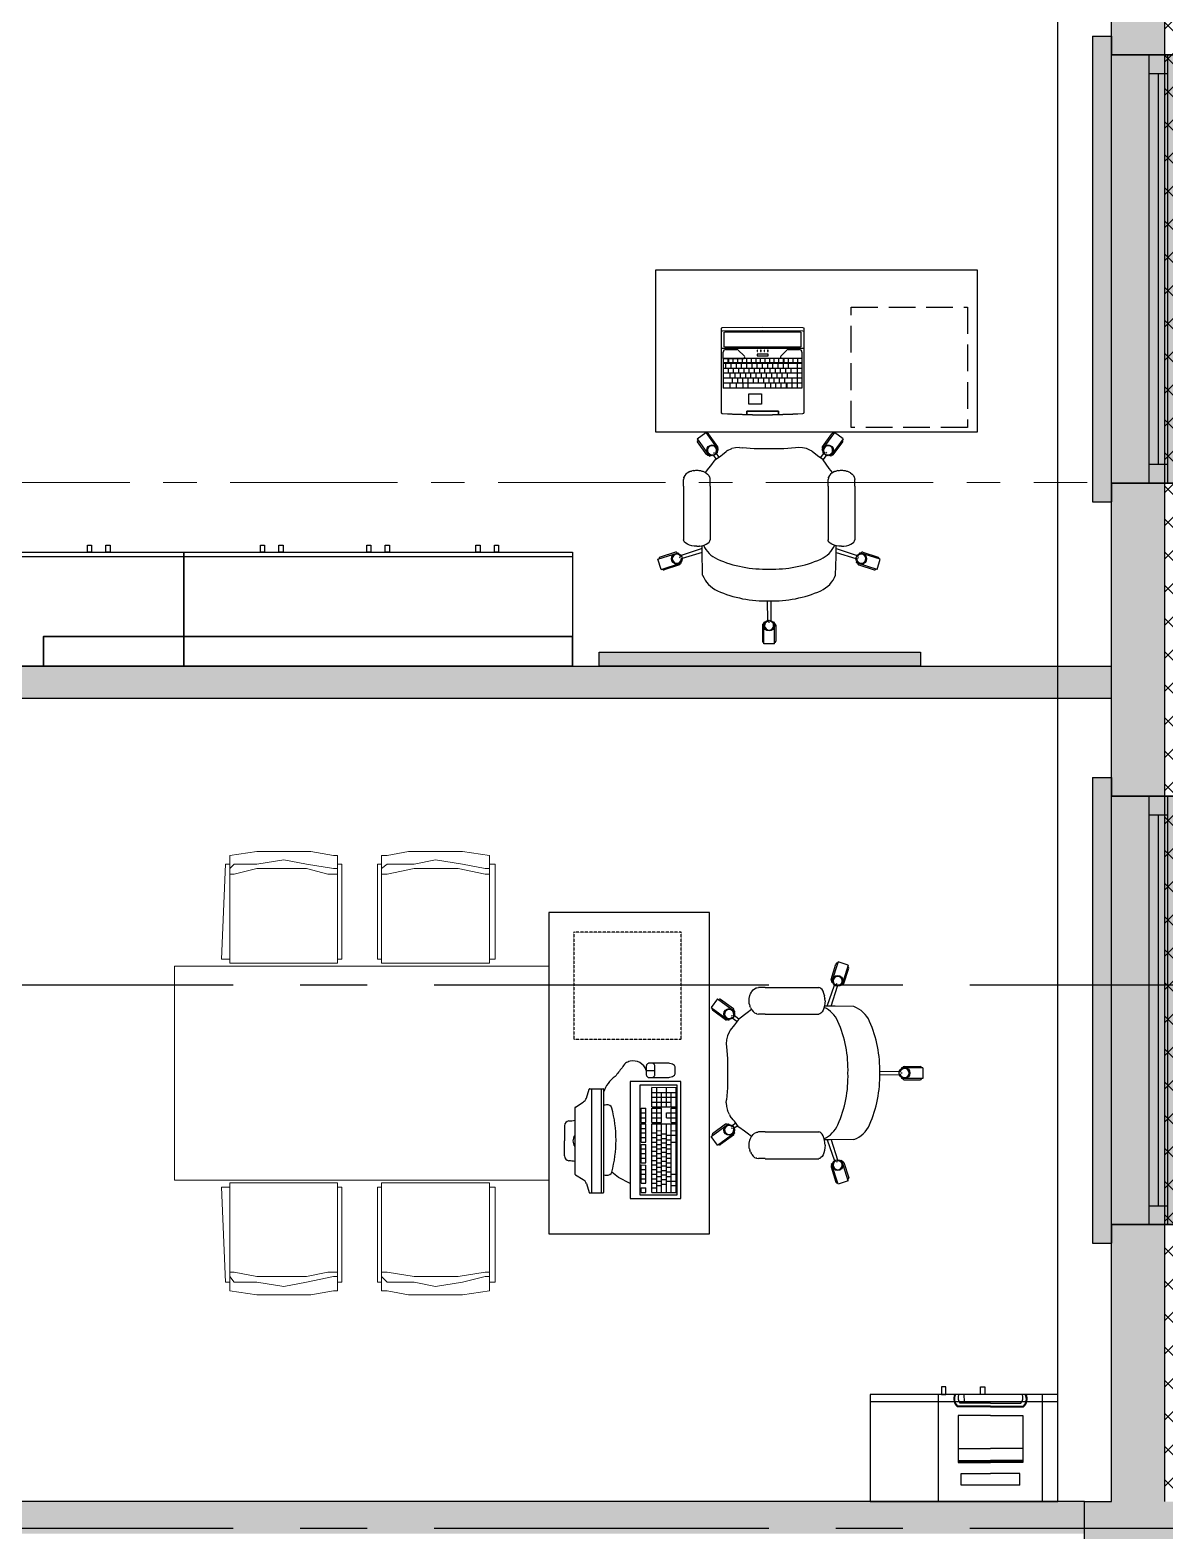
# Model space of a CAD drawing. Header units: millimetres. Extents: x -9318 to 9016603, y 0 to 838141.
# Drawn here: x 121760 to 125997, y 281113 to 286720 of the extents above; entities that cross this region are included whole.
import ezdxf

# ---------------------------------------------------------------- set-up
doc = ezdxf.new("R2010")
doc.units = ezdxf.units.MM
for name, pattern in [('CENTER', [2, 1.25, -0.25, 0.25, -0.25]), ('HIDDEN', [6, 4, -2]), ('ГОСТ 2.303 4', [7, 5, -2, 0]), ('осевая', [2, 1.25, -0.25, 0.25, -0.25])]:
    doc.linetypes.add(name, pattern=pattern)
doc.layers.add('ТХ_мебель передв', color=250, linetype='Continuous', lineweight=13)

# ---------------------------------------------------------------- blocks, each defined once
blk = doc.blocks.new('*U851')
h = blk.add_hatch(color=8)
h.dxf.hatch_style = 1
h.paths.add_polyline_path([(-1670, -210), (70, -210), (70, -140), (0, -140), (0, 220), (-1600, 220), (-1600, -140), (-1670, -140)])
at = {"color": 8, "lineweight": 30}
for p, q in [((-1600, -140), (-1600, 220)), ((0, -140), (0, 220))]:
    blk.add_line(p, q, dxfattribs=at)
at = {"color": 8}
for p, q in [((0, 220), (-1600, 220)), ((-1600, 70), (0, 70)), ((-1530, 0), (-1530, 70)), ((-70, 0), (-70, 70)), ((-1600, 0), (0, 0)), ((-1530, 35), (-70, 35)), ((-1670, -210), (-1670, -140)), ((-1670, -140), (-1600, -140)), ((0, -140), (70, -140)), ((70, -210), (70, -140)), ((-1670, -210), (70, -210))]:
    blk.add_line(p, q, dxfattribs=at)
blk = doc.blocks.new('*U825')
h = blk.add_hatch(color=8)
h.dxf.hatch_style = 1
h.paths.add_polyline_path([(-1670, -210), (70, -210), (70, -140), (0, -140), (0, 220), (-1600, 220), (-1600, -140), (-1670, -140)])
at = {"color": 8, "lineweight": 30}
for p, q in [((-1600, -140), (-1600, 220)), ((0, -140), (0, 220))]:
    blk.add_line(p, q, dxfattribs=at)
at = {"color": 8}
for p, q in [((0, 220), (-1600, 220)), ((-1600, 70), (0, 70)), ((-1530, 0), (-1530, 70)), ((-70, 0), (-70, 70)), ((-1600, 0), (0, 0)), ((-1530, 35), (-70, 35)), ((-1670, -210), (-1670, -140)), ((-1670, -140), (-1600, -140)), ((0, -140), (70, -140)), ((70, -210), (70, -140)), ((-1670, -210), (70, -210))]:
    blk.add_line(p, q, dxfattribs=at)
blk = doc.blocks.new('СК33 790х830')
at = {"color": 8}
for p, q in [((-25.4, 658.7), (-25.4, 718.7)), ((-20.4, 728.7), (19.6, 728.7)), ((-20.4, 728.7), (-20.4, 648.7)), ((19.6, 728.7), (19.6, 648.7)), ((24.6, 658.7), (24.6, 718.7)), ((-20.4, 648.7), (-16.3, 648.7)), ((-7.5, 567.9), (-6.5, 641.6)), ((-2.4, 648.7), (1.6, 648.7)), ((6.6, 567.9), (5.6, 641.6)), ((15.5, 648.7), (19.6, 648.7)), ((-403.5, 450.5), (-415.6, 412.4)), ((-403.5, 450.5), (-327.2, 426.2)), ((-335.3, 434), (-392.4, 452.2)), ((-248.7, 471.7), (-250.3, 402.2)), ((247.8, 471.7), (249.4, 380.4)), ((402.6, 450.5), (326.4, 426.2)), ((334.4, 434), (391.5, 452.2)), ((402.6, 450.5), (414.7, 412.4)), ((-415.6, 412.4), (-339.4, 388.1)), ((-350.4, 386.4), (-407.6, 404.6)), ((-332.7, 409.1), (-333.9, 405.2)), ((-250.3, 372.2), (-328.7, 398.8)), ((-327.2, 426.2), (-328.5, 422.3)), ((-250.3, 387.2), (-324.8, 410.3)), ((-250.3, 402.2), (-250.3, 398.4)), ((-250.3, 398.4), (-250.3, 380.4)), ((249.4, 387.2), (323.9, 410.3)), ((249.4, 372.2), (327.9, 398.8)), ((326.4, 426.2), (327.6, 422.3)), ((331.8, 409.1), (333, 405.2)), ((414.7, 412.4), (338.5, 388.1)), ((349.5, 386.4), (406.7, 404.6)), ((-338.1, 392), (-339.4, 388.1)), ((-319.3, 343.9), (-320.4, 340)), ((-320.4, 140.1), (-320.4, 340)), ((-316.5, 348.5), (-319.3, 343.9)), ((-311.9, 352.8), (-316.5, 348.5)), ((-305.7, 356.6), (-311.9, 352.8)), ((-298.1, 359.7), (-305.7, 356.6)), ((-289.5, 362), (-298.1, 359.7)), ((-289.5, 362), (-289.1, 362.1)), ((-280, 363.5), (-289.1, 362.1)), ((-280, 363.5), (-279.4, 363.5)), ((-270.4, 363.9), (-279.4, 363.5)), ((-270.4, 363.9), (-261.5, 363.5)), ((-261.5, 363.5), (-260.9, 363.5)), ((-260.9, 363.5), (-251.8, 362.1)), ((-251.8, 362.1), (-251.4, 362)), ((-251.4, 362), (-242.8, 359.7)), ((-250.3, 380.4), (-250.3, 369.8)), ((-250.3, 369.8), (-250.3, 361.7)), ((-242.8, 359.7), (-235.2, 356.6)), ((-235.2, 356.6), (-229, 352.8)), ((-229, 352.8), (-224.4, 348.5)), ((-224.4, 348.5), (-221.6, 343.9)), ((-221.6, 343.9), (-220.4, 340)), ((-220.8, 140.1), (-220.4, 340)), ((220.7, 343.9), (219.6, 340)), ((219.6, 140.1), (219.6, 340)), ((223.5, 348.5), (220.7, 343.9)), ((228.1, 352.8), (223.5, 348.5)), ((234.3, 356.6), (228.1, 352.8)), ((241.9, 359.7), (234.3, 356.6)), ((250.5, 362), (241.9, 359.7)), ((249.4, 380.4), (249.4, 369.8)), ((249.4, 369.8), (249.4, 361.7)), ((250.5, 362), (250.9, 362.1)), ((260, 363.5), (250.9, 362.1)), ((260, 363.5), (260.6, 363.5)), ((269.6, 363.9), (260.6, 363.5)), ((269.6, 363.9), (278.5, 363.5)), ((278.5, 363.5), (279.1, 363.5)), ((279.1, 363.5), (288.2, 362.1)), ((288.2, 362.1), (288.6, 362)), ((288.6, 362), (297.2, 359.7)), ((297.2, 359.7), (304.8, 356.6)), ((304.8, 356.6), (311, 352.8)), ((311, 352.8), (315.6, 348.5)), ((315.6, 348.5), (318.4, 343.9)), ((318.4, 343.9), (319.1, 340.1)), ((319.6, 140.1), (319.6, 340)), ((337.3, 392), (338.5, 388.1)), ((-320.4, 140.1), (-320.4, 131.4)), ((-320.4, 131.4), (-320.4, 122.9)), ((-320.4, 122.9), (-320.4, 114.9)), ((-319.1, 108.6), (-320.4, 114.9)), ((-221.8, 108.6), (-220.8, 115)), ((-220.8, 140.1), (-220.8, 131.4)), ((-220.8, 131.4), (-220.8, 122.9)), ((-220.8, 122.9), (-220.8, 115)), ((-220.8, 115), (-220.8, 115)), ((219.6, 140.1), (219.6, 131.4)), ((219.6, 131.4), (219.6, 122.9)), ((219.6, 122.9), (219.6, 114.9)), ((219.6, 114.9), (220.2, 113.4)), ((220.9, 108.6), (220.2, 113.4)), ((318.2, 108.6), (319.1, 114.9)), ((319.2, 140.1), (319.2, 131.4)), ((319.2, 131.4), (319.2, 122.9)), ((319.2, 122.9), (319.2, 114.9)), ((319.2, 115), (319.2, 115)), ((-318.2, 106.4), (-319.1, 108.6)), ((-315.4, 100.3), (-318.2, 106.4)), ((-310.9, 94.9), (-315.4, 100.3)), ((-304.8, 90.2), (-310.9, 94.9)), ((-302.8, 88.6), (-304.8, 90.2)), ((-295.9, 85.2), (-302.8, 88.6)), ((-293.4, 84.1), (-295.9, 85.2)), ((-289.9, 83.1), (-293.4, 84.1)), ((-283.9, 81.5), (-289.9, 83.1)), ((-281, 80.9), (-283.9, 81.5)), ((-277.7, 80.5), (-281, 80.9)), ((-274.1, 80.3), (-277.7, 80.5)), ((-270.4, 80.2), (-274.1, 80.3)), ((-266.7, 80.3), (-270.4, 80.2)), ((-263.2, 80.5), (-266.7, 80.3)), ((-259.9, 80.9), (-263.2, 80.5)), ((-257, 81.5), (-259.9, 80.9)), ((-257, 81.5), (-251, 83.1)), ((-247.5, 84.1), (-251, 83.1)), ((-245, 85.2), (-247.5, 84.1)), ((-245, 85.2), (-238, 88.6)), ((-236, 90.2), (-238, 88.6)), ((-237.4, 89.1), (-225.3, 73)), ((-236, 90.2), (-230, 94.9)), ((-230, 94.9), (-225.5, 100.3)), ((-225.5, 100.3), (-222.7, 106.4)), ((-225.3, 73), (-202.3, 41.8)), ((-221.8, 108.6), (-222.7, 106.4)), ((217.1, 63.1), (201.5, 41.6)), ((224.6, 72.9), (217.1, 63.1)), ((221.8, 106.4), (220.9, 108.6)), ((224.6, 100.3), (221.8, 106.4)), ((229.1, 94.9), (224.6, 100.3)), ((236.6, 89), (224.6, 72.9)), ((235.2, 90.2), (229.1, 94.9)), ((237.2, 88.6), (235.2, 90.2)), ((244.1, 85.2), (237.2, 88.6)), ((246.6, 84.1), (244.1, 85.2)), ((250.1, 83.1), (246.6, 84.1)), ((256.1, 81.5), (250.1, 83.1)), ((259, 80.9), (256.1, 81.5)), ((262.3, 80.5), (259, 80.9)), ((265.9, 80.3), (262.3, 80.5)), ((269.6, 80.2), (265.9, 80.3)), ((273.3, 80.3), (269.6, 80.2)), ((276.8, 80.5), (273.3, 80.3)), ((280.1, 80.9), (276.8, 80.5)), ((283, 81.5), (280.1, 80.9)), ((283, 81.5), (289, 83.1)), ((292.5, 84.1), (289, 83.1)), ((295, 85.2), (292.5, 84.1)), ((295, 85.2), (302, 88.6)), ((304, 90.2), (302, 88.6)), ((304, 90.2), (310, 94.9)), ((310, 94.9), (314.5, 100.3)), ((314.5, 100.3), (317.3, 106.4)), ((318.2, 108.6), (317.3, 106.4)), ((-277.2, -37.6), (-230.1, 27.1)), ((-240.1, 22), (-275.3, -26.6)), ((-244.8, -61.1), (-197.8, 3.6)), ((-230.1, 27.1), (-226.8, 24.7)), ((-215.6, 16.5), (-212.3, 14.2)), ((-202.3, 41.8), (-214.8, 24.6)), ((-192.4, 34.1), (-204.9, 17.4)), ((-202.3, 41.8), (-200.9, 40.2)), ((-201.1, 6), (-197.8, 3.6)), ((-200.9, 40.2), (-180.9, 25.8)), ((-180.9, 25.8), (-161, 10)), ((-161, 10), (-158.5, 8.1)), ((-158.5, 8.1), (-155.5, 6.7)), ((-155.5, 6.7), (-140, -0.5)), ((-55.9, 0), (55.9, 0)), ((55.1, 0), (99.4, -4.1)), ((154.6, 6.7), (139.1, -0.5)), ((154.6, 6.7), (157.6, 8.1)), ((157.6, 8.1), (160.1, 9.9)), ((174.1, 21.2), (160.1, 9.9)), ((180, 25.7), (174.1, 21.2)), ((200, 40.1), (180, 25.7)), ((186.6, 30.4), (196.3, 17.4)), ((192.4, 6), (189.1, 3.6)), ((236.1, -61.1), (189.1, 3.6)), ((196.8, 37.8), (206.1, 24.6)), ((200, 40.1), (201.5, 41.6)), ((206.9, 16.5), (203.7, 14.2)), ((221.5, 27.1), (218.1, 24.7)), ((268.5, -37.6), (221.5, 27.1)), ((231.4, 22), (266.7, -26.6)), ((-277.2, -37.6), (-244.8, -61.1)), ((-199.6, -7.4), (-234.9, -56)), ((-140, -0.5), (-125, -3.6)), ((-125, -3.6), (-109.6, -4.9)), ((-109.6, -4.9), (-98.7, -4.1)), ((-98.7, -4.1), (-55.1, 0)), ((110.5, -5), (99.4, -4.1)), ((110.5, -5), (125, -3.7)), ((125, -3.7), (139.1, -0.5)), ((190.9, -7.4), (226.2, -56)), ((268.5, -37.6), (236.1, -61.1))]:
    blk.add_line(p, q, dxfattribs=at)
for centre in [(-0.4, 660.7), (-344.7, 410.8), (343.9, 410.8), (-221, 5.7), (212.3, 5.7)]:
    blk.add_circle(centre, 20, dxfattribs=at)
for centre, radius, start, end in [((-20.4, 718.7), 5, 90, 180), ((-0.4, 660.7), 17, 279.4623, 260.5377), ((19.6, 718.7), 5, 0, 90), ((-20.4, 658.7), 5, 180, 270), ((19.6, 658.7), 5, 270, 0), ((-15.4, 128.3), 439.7, 88.0553, 113.9054), ((14.5, 128.3), 439.7, 66.0946, 91.9447), ((-152.2, 436.1), 102.8, 113.6677, 159.763), ((151.4, 436.1), 102.8, 20.237, 66.3323), ((-393.9, 447.5), 5, 72.3275, 162.3275), ((-15.4, 9.9), 439.7, 88.0553, 113.9054), ((14.5, 9.9), 439.7, 66.0946, 91.9447), ((393, 447.5), 5, 17.6725, 107.6725), ((-406.1, 409.3), 5, 162.3275, 252.3275), ((-344.7, 410.8), 17, 351.7899, 332.8652), ((-336.8, 429.2), 5, 342.3275, 72.3275), ((-152.2, 317.7), 102.8, 113.6677, 155.3986), ((151.4, 317.7), 102.8, 24.6014, 66.3323), ((343.9, 410.8), 17, 207.1348, 188.2101), ((335.9, 429.2), 5, 107.6725, 197.6725), ((405.2, 409.3), 5, 287.6725, 17.6725), ((-348.9, 391.1), 5, 252.3275, 342.3275), ((348, 391.1), 5, 197.6725, 287.6725), ((-236, 19), 5, 54, 144), ((-221, 5.7), 17, 63.4623, 44.5377), ((212.3, 5.7), 17, 135.4623, 116.5377), ((227.3, 19), 5, 36, 126), ((-271.3, -29.5), 5, 144, 234), ((-238.9, -53), 5, 234, 324), ((-203.6, -4.5), 5, 324, 54), ((195, -4.5), 5, 126, 216), ((230.2, -53), 5, 216, 306), ((262.6, -29.5), 5, 306, 36)]:
    blk.add_arc(centre, radius, start, end, dxfattribs=at)
blk = doc.blocks.new('laptop')
at = {"color": 8}
for p, q in [((-150.3, 324.5), (-155, 323.2)), ((-150.3, 324.5), (-155, 323.2)), ((-155, 323.2), (-155, 9.7)), ((-155, 323.2), (-155, 9.7)), ((-150.3, 312.7), (-155, 311.4)), ((0, 325.7), (-150.3, 324.5)), ((0, 325.7), (-150.3, 324.5)), ((0, 313.9), (-150.3, 312.7)), ((-143, 308.8), (-140, 309.5)), ((-143, 253.6), (-143, 308.8)), ((-140, 309.5), (140, 309.5)), ((150.3, 324.5), (0, 325.7)), ((150.3, 324.5), (0, 325.7)), ((150.3, 312.7), (0, 313.9)), ((140, 309.5), (143, 308.8)), ((143, 308.8), (143, 253.6)), ((155, 323.2), (150.3, 324.5)), ((155, 323.2), (150.3, 324.5)), ((155, 311.4), (150.3, 312.7)), ((155, 9.7), (155, 323.2)), ((155, 9.7), (155, 323.2)), ((155, 248), (-155, 248)), ((-147, 210), (-147, 234)), ((-140, 252.9), (-143, 253.6)), ((140, 252.9), (-140, 252.9)), ((-137, 244), (-95.6, 244)), ((-68, 218.5), (-92, 242.5)), ((-18.5, 241.8), (-20.5, 241.8)), ((-20.5, 241.8), (-20.5, 236.8)), ((-20.5, 236.8), (-18.5, 236.8)), ((-20.5, 226), (-20.5, 220.4)), ((20.5, 226), (-20.5, 226)), ((-18.5, 236.8), (-18.5, 241.8)), ((-5.5, 241.8), (-7.5, 241.8)), ((-7.5, 241.8), (-7.5, 236.8)), ((-7.5, 236.8), (-5.5, 236.8)), ((-5.5, 236.8), (-5.5, 241.8)), ((7.5, 241.8), (5.5, 241.8)), ((5.5, 241.8), (5.5, 236.8)), ((5.5, 236.8), (7.5, 236.8)), ((7.5, 236.8), (7.5, 241.8)), ((20.5, 241.8), (18.5, 241.8)), ((18.5, 241.8), (18.5, 236.8)), ((18.5, 236.8), (20.5, 236.8)), ((20.5, 236.8), (20.5, 241.8)), ((20.5, 220.4), (20.5, 226)), ((68, 218.5), (92, 242.5)), ((95.6, 244), (137, 244)), ((143, 253.6), (140, 252.9)), ((147, 234), (147, 210)), ((-147, 210), (-147, 100)), ((147, 210), (-147, 210)), ((-147, 210), (-71.6, 210)), ((-130, 194.2), (-147, 194.2)), ((147, 191.7), (-147, 191.7)), ((147, 173.3), (-147, 173.3)), ((-138, 191.7), (-138, 173.3)), ((-130, 210), (-130, 194.2)), ((-129, 173.3), (-129, 155)), ((-127.5, 210), (-127.5, 194.2)), ((76.5, 194.2), (-127.5, 194.2)), ((-118.5, 191.7), (-118.5, 173.3)), ((-110.5, 210), (-110.5, 194.2)), ((-109.5, 173.3), (-109.5, 155)), ((-99, 191.7), (-99, 173.3)), ((-93.5, 210), (-93.5, 194.2)), ((-90, 173.3), (-90, 155)), ((-79.5, 191.7), (-79.5, 173.3)), ((-76.5, 210), (-76.5, 194.2)), ((-70.5, 173.3), (-70.5, 155)), ((-60, 191.7), (-60, 173.3)), ((-59.5, 210), (-59.5, 194.2)), ((-51, 173.3), (-51, 155)), ((-42.5, 210), (-42.5, 194.2)), ((-40.5, 191.7), (-40.5, 173.3)), ((-31.5, 173.3), (-31.5, 155)), ((-25.5, 210), (-25.5, 194.2)), ((-21, 191.7), (-21, 173.3)), ((-20.5, 220.4), (20.5, 220.4)), ((-12, 173.3), (-12, 155)), ((-8.5, 210), (-8.5, 194.2)), ((-1.5, 191.7), (-1.5, 173.3)), ((7.5, 173.3), (7.5, 155)), ((8.5, 210), (8.5, 194.2)), ((18, 191.7), (18, 173.3)), ((25.5, 210), (25.5, 194.2)), ((27, 173.3), (27, 155)), ((37.5, 191.7), (37.5, 173.3)), ((42.5, 210), (42.5, 194.2)), ((46.5, 173.3), (46.5, 155)), ((57, 191.7), (57, 173.3)), ((59.5, 210), (59.5, 194.2)), ((66, 173.3), (66, 155)), ((68.8, 210), (68.8, 211.3)), ((68.8, 210), (68.8, 211.3)), ((147, 210), (68.8, 210)), ((76.5, 210), (76.5, 194.2)), ((76.5, 191.7), (76.5, 173.3)), ((79, 210), (79, 194.2)), ((147, 194.2), (79, 194.2)), ((85.5, 173.3), (85.5, 155)), ((96, 210), (96, 194.2)), ((96, 191.7), (96, 173.3)), ((105, 173.3), (105, 155)), ((113, 210), (113, 194.2)), ((129, 191.7), (129, 100)), ((130, 210), (130, 194.2)), ((147, 210), (147, 100)), ((147, 155), (-147, 155)), ((147, 136.7), (-147, 136.7)), ((147, 118.3), (-147, 118.3)), ((-122.7, 118.3), (-122.7, 100)), ((-122.5, 155), (-122.5, 136.7)), ((-113.5, 136.7), (-113.5, 118.3)), ((-103, 155), (-103, 136.7)), ((-98.3, 118.3), (-98.3, 100)), ((-94, 136.7), (-94, 118.3)), ((-83.5, 155), (-83.5, 136.7)), ((-74.5, 136.7), (-74.5, 118.3)), ((-74, 118.3), (-74, 100)), ((-64, 155), (-64, 136.7)), ((-55, 136.7), (-55, 118.3)), ((-54.5, 118.3), (-54.5, 100)), ((-44.5, 155), (-44.5, 136.7)), ((-35.5, 136.7), (-35.5, 118.3)), ((-25, 155), (-25, 136.7)), ((-16, 136.7), (-16, 118.3)), ((-5.5, 155), (-5.5, 136.7)), ((3.5, 136.7), (3.5, 118.3)), ((9.5, 118.3), (9.5, 100)), ((14, 155), (14, 136.7)), ((23, 136.7), (23, 118.3)), ((29, 118.3), (29, 100)), ((33.5, 155), (33.5, 136.7)), ((42.5, 136.7), (42.5, 118.3)), ((48.5, 118.3), (48.5, 100)), ((53, 155), (53, 136.7)), ((62, 136.7), (62, 118.3)), ((68, 118.3), (68, 100)), ((72.5, 155), (72.5, 136.7)), ((81.5, 136.7), (81.5, 118.3)), ((87.5, 118.3), (87.5, 100)), ((90, 118.3), (90, 100)), ((92, 155), (92, 136.7)), ((109.5, 136.7), (109.5, 100)), ((147, 100), (-147, 100)), ((-155, 9.7), (-154.5, 7.6)), ((-154.5, 7.6), (-152.4, 5.3)), ((-152.4, 5.3), (-150.3, 4.7)), ((-150.3, 4.7), (0, 0)), ((-59, 14), (-59, 0.7)), ((59, 14), (-59, 14)), ((-59, 0.7), (-59, 14)), ((-59, 14), (59, 14)), ((0, 0), (150.3, 4.7)), ((59, 0.7), (59, 14)), ((59, 14), (59, 0.7)), ((150.3, 4.7), (153.2, 5.9)), ((153.2, 5.9), (154.7, 7.9)), ((154.7, 7.9), (155, 9.7))]:
    blk.add_line(p, q, dxfattribs=at)
blk.add_lwpolyline([(-51.9, 78.7), (-4, 78.7), (-4, 39.2), (-51.9, 39.2)], close=True, dxfattribs=at)
for centre, radius, start, end in [((-137, 234), 10, 90, 180), ((-95.6, 239), 5, 45, 90), ((95.6, 239), 5, 90, 135), ((137, 234), 10, 0, 90), ((-71.6, 215), 5, 270, 45), ((71.6, 215), 5, 135, 236.1175), ((-150, 9.7), 5, 180, 266.4167), ((0, 2405), 2405, 266.4167, 273.5833), ((150, 9.7), 5, 273.5833, 0)]:
    blk.add_arc(centre, radius, start, end, dxfattribs=at)
blk = doc.blocks.new('стол учителя комп класс')
at = {"color": 8, "ltscale": 250.120383}
blk.add_lwpolyline([(0, 0), (1201.8, 0), (1201.8, 603.5), (0, 603.5)], close=True, dxfattribs=at)
at = {"color": 8, "linetype": 'ГОСТ 2.303 4', "ltscale": 20}
blk.add_lwpolyline([(37.1, 587.7), (471.2, 587.7), (471.2, 137.6), (37.1, 137.6)], close=True, dxfattribs=at)
at = {"color": 8}
blk.add_blockref('СК33 790х830', (778.2, 667.1), dxfattribs=at)
at = {"color": 8, "rotation": 180}
blk.add_blockref('laptop', (802.1, 540), dxfattribs=at)
blk = doc.blocks.new('тумба под доской')
at = {"color": 8}
for points in [[(-1450.6, -426.2), (0, -426.2), (0, 0), (-1450.6, 0)], [(-1164.7, -452.7), (-1148.9, -452.7), (-1148.9, -426.2), (-1164.7, -426.2)], [(-1095.9, -452.7), (-1080, -452.7), (-1080, -426.2), (-1095.9, -426.2)], [(-767.7, -452.7), (-751.8, -452.7), (-751.8, -426.2), (-767.7, -426.2)], [(-698.8, -452.7), (-683, -452.7), (-683, -426.2), (-698.8, -426.2)], [(-360, -452.7), (-344.1, -452.7), (-344.1, -426.2), (-360, -426.2)], [(-291.2, -452.7), (-275.3, -452.7), (-275.3, -426.2), (-291.2, -426.2)]]:
    blk.add_lwpolyline(points, close=True, dxfattribs=at)
blk.add_lwpolyline([(-1450.6, -410.3), (0, -410.3)], dxfattribs=at)
blk = doc.blocks.new('стол с тумбой 1200х600')
at = {"color": 8}
blk.add_lwpolyline([(-19012.2, 19801.1), (-19012.2, 21001.1), (-19612.2, 21001.1), (-19612.2, 19801.1)], close=True, dxfattribs=at)
at = {"color": 8, "linetype": 'HIDDEN', "ltscale": 0.1}
blk.add_lwpolyline([(-19505.4, 19874.7), (-19105.4, 19874.7), (-19105.4, 20274.7), (-19505.4, 20274.7)], close=True, dxfattribs=at)
blk = doc.blocks.new('ПК-2')
at = {"color": 8, "extrusion": (6.19742e-05, -0.000470712, 1)}
for p, q in [((7035967.1, 1186827.6, 95), (7035877.1, 1186827.5, 95.1)), ((7035877.1, 1186827.5, 95.1), (7035877.6, 1186571, 94.9)), ((7035895.1, 1186827.5, 95.1), (7035895.6, 1186571, 94.9)), ((7035913.1, 1186827.5, 95.1), (7035913.6, 1186571, 94.9)), ((7035931.1, 1186827.6, 95.1), (7035931.6, 1186571.1, 94.9)), ((7035949.1, 1186827.6, 95.1), (7035949.6, 1186571.1, 94.9)), ((7035967.1, 1186827.6, 95), (7035967.6, 1186571.1, 94.9)), ((7036007.6, 1186827.7, 95), (7035989.6, 1186827.7, 95)), ((7036148.9, 1186442.6, 94.9), (7036148.1, 1186827.8, 95)), ((7036200.3, 1186829.7, 95), (7036149.9, 1186829.6, 95)), ((7036157.9, 1186440.8, 94.9), (7036157.1, 1186829.6, 95)), ((7036193.9, 1186440.9, 94.9), (7036193.1, 1186829.7, 95)), ((7036212.2, 1186795.1, 95), (7036202.1, 1186827.9, 95)), ((7036253.1, 1186761.9, 95), (7036223.8, 1186780.1, 95)), ((7036255.8, 1186512.8, 94.9), (7036255.4, 1186758, 95)), ((7036294.4, 1186691.8, 95), (7036294.6, 1186635.5, 94.9)), ((7036294.7, 1186579.1, 94.9), (7036294.6, 1186635.5, 94.9)), ((7035877.6, 1186566.5, 94.9), (7035877.7, 1186512.5, 94.9)), ((7035895.6, 1186566.5, 94.9), (7035895.7, 1186512.5, 94.9)), ((7035931.6, 1186566.6, 94.9), (7035931.7, 1186512.6, 94.9)), ((7035949.6, 1186566.6, 94.9), (7035949.7, 1186512.6, 94.9)), ((7035967.6, 1186566.6, 94.9), (7035967.7, 1186512.6, 94.9)), ((7035877.7, 1186508, 94.9), (7035877.9, 1186436, 94.9)), ((7035895.7, 1186508, 94.9), (7035895.9, 1186454, 94.9)), ((7035913.7, 1186548.5, 94.9), (7035913.7, 1186530.5, 94.9)), ((7035913.7, 1186508, 94.9), (7035913.9, 1186436, 94.9)), ((7035931.7, 1186508.1, 94.9), (7035931.9, 1186454.1, 94.9)), ((7035949.7, 1186508.1, 94.9), (7035949.9, 1186436.1, 94.9)), ((7035967.7, 1186508.1, 94.9), (7035967.9, 1186436.1, 94.9)), ((7036253.6, 1186508.9, 94.9), (7036224.3, 1186490.6, 94.9)), ((7036201.1, 1186440.9, 94.9), (7036150.7, 1186440.8, 94.9)), ((7036212.8, 1186475.5, 94.9), (7036202.9, 1186442.7, 94.9)), ((7035877.9, 1186436, 94.9), (7035967.9, 1186436.1, 94.9))]:
    blk.add_line(p, q, dxfattribs=at)
at = {"color": 8, "extrusion": (6.19742e-05, -0.000470712, 1), "elevation": -27.6}
for points in [[(7035859.1, 1186850), (7035859.9, 1186413.5), (7036048.9, 1186413.9), (7036048.1, 1186850.4)], [(7035872.6, 1186836.6), (7035873.4, 1186427.1), (7036012.9, 1186427.3), (7036012.1, 1186836.8)]]:
    blk.add_lwpolyline(points, close=True, dxfattribs=at)
for points in [[(7035895.2, 1186802), (7035877.2, 1186801.9)], [(7035895.2, 1186784.9), (7035877.2, 1186784.8)], [(7035913.2, 1186784.9), (7035895.2, 1186784.9)], [(7035931.2, 1186796.6), (7035913.2, 1186796.5)], [(7035931.2, 1186779.5), (7035913.2, 1186779.4)], [(7035949.2, 1186802.1), (7035931.2, 1186802)], [(7035949.2, 1186785), (7035931.2, 1186784.9)], [(7035967.2, 1186810.6), (7035949.2, 1186810.6)], [(7035967.2, 1186793.5), (7035949.2, 1186793.5)], [(7035967.2, 1186776.4), (7035949.2, 1186776.4)], [(7035989.6, 1186827.8), (7035989.7, 1186810.7)], [(7036007.7, 1186810.7), (7035989.7, 1186810.7)], [(7035989.7, 1186793.6), (7035989.8, 1186725.2)], [(7036007.7, 1186793.6), (7035989.7, 1186793.6)], [(7036007.7, 1186776.5), (7035989.7, 1186776.5)], [(7036007.6, 1186827.8), (7036007.7, 1186810.7)], [(7036007.7, 1186793.6), (7036007.8, 1186725.2)], [(7036048.2, 1186794.9), (7036092.7, 1186771.5), (7036117.2, 1186751.9)], [(7035895.3, 1186759.2), (7035877.3, 1186759.2)], [(7035913.2, 1186767.8), (7035895.2, 1186767.8)], [(7035913.3, 1186750.7), (7035895.3, 1186750.7)], [(7035913.3, 1186733.6), (7035895.3, 1186733.6)], [(7035931.2, 1186762.4), (7035913.2, 1186762.3)], [(7035931.3, 1186745.3), (7035913.3, 1186745.2)], [(7035931.3, 1186728.2), (7035913.3, 1186728.1)], [(7035949.2, 1186767.9), (7035931.2, 1186767.8)], [(7035949.3, 1186750.8), (7035931.3, 1186750.7)], [(7035949.3, 1186733.7), (7035931.3, 1186733.6)], [(7035967.3, 1186759.3), (7035949.3, 1186759.3)], [(7035967.3, 1186742.2), (7035949.3, 1186742.2)], [(7035967.3, 1186725.1), (7035949.3, 1186725.1)], [(7036007.8, 1186759.4), (7035989.8, 1186759.4)], [(7036007.8, 1186742.3), (7035989.8, 1186742.3)], [(7036007.8, 1186725.2), (7035989.8, 1186725.2)], [(7035913.3, 1186716.5), (7035895.3, 1186716.5)], [(7035913.4, 1186699.4), (7035895.4, 1186699.4)], [(7035913.4, 1186682.3), (7035895.4, 1186682.3)], [(7035913.4, 1186665.2), (7035895.4, 1186665.2)], [(7035931.3, 1186711.1), (7035913.3, 1186711)], [(7035931.4, 1186694), (7035913.4, 1186693.9)], [(7035931.4, 1186676.9), (7035913.4, 1186676.8)], [(7035949.3, 1186716.6), (7035931.3, 1186716.5)], [(7035949.4, 1186699.5), (7035931.4, 1186699.4)], [(7035949.4, 1186682.4), (7035931.4, 1186682.3)], [(7035949.4, 1186665.3), (7035931.4, 1186665.2)], [(7035967.3, 1186708), (7035949.3, 1186708)], [(7035967.4, 1186690.9), (7035949.4, 1186690.9)], [(7035967.4, 1186673.8), (7035949.4, 1186673.8)], [(7035989.8, 1186716.6), (7035990, 1186648.2)], [(7036007.8, 1186716.7), (7035989.8, 1186716.6)], [(7036007.9, 1186699.6), (7035989.9, 1186699.5)], [(7036007.9, 1186682.5), (7035989.9, 1186682.4)], [(7036007.9, 1186665.4), (7035989.9, 1186665.3)], [(7036007.8, 1186716.7), (7036008, 1186648.3)], [(7035895.5, 1186639.5), (7035877.5, 1186639.5)], [(7035895.5, 1186613.9), (7035877.5, 1186613.8)], [(7035913.5, 1186648.1), (7035895.5, 1186648.1)], [(7035913.5, 1186631), (7035895.5, 1186631)], [(7035913.5, 1186613.9), (7035895.5, 1186613.9)], [(7035931.4, 1186659.8), (7035913.4, 1186659.7)], [(7035931.5, 1186642.7), (7035913.5, 1186642.6)], [(7035931.5, 1186625.6), (7035913.5, 1186625.5)], [(7035931.5, 1186608.5), (7035913.5, 1186608.4)], [(7035949.5, 1186648.2), (7035931.5, 1186648.1)], [(7035949.5, 1186631.1), (7035931.5, 1186631)], [(7035949.5, 1186614), (7035931.5, 1186613.9)], [(7035967.4, 1186656.7), (7035949.4, 1186656.7)], [(7035967.5, 1186639.6), (7035949.5, 1186639.6)], [(7035967.5, 1186622.5), (7035949.5, 1186622.5)], [(7036008, 1186648.3), (7035990, 1186648.2)], [(7035990, 1186639.7), (7035990.1, 1186571.3)], [(7036008, 1186639.7), (7035990, 1186639.7)], [(7036008, 1186622.6), (7035990, 1186622.6)], [(7036008, 1186639.7), (7036008.1, 1186571.3)], [(7035895.6, 1186596.8), (7035877.6, 1186596.7)], [(7035967.6, 1186571.2), (7035877.6, 1186571.1)], [(7035895.6, 1186566.6), (7035877.6, 1186566.6)], [(7035949.6, 1186596.9), (7035931.6, 1186596.8)], [(7035967.6, 1186566.7), (7035931.6, 1186566.7)], [(7035967.5, 1186605.4), (7035949.5, 1186605.4)], [(7036008, 1186605.5), (7035990, 1186605.5)], [(7036008.1, 1186588.4), (7035990.1, 1186588.4)], [(7036008.1, 1186571.3), (7035990.1, 1186571.3)], [(7035990.1, 1186566.8), (7035990.2, 1186512.8)], [(7036008.1, 1186566.8), (7035990.1, 1186566.8)], [(7036008.1, 1186566.8), (7036008.2, 1186512.8)], [(7035913.7, 1186548.6), (7035877.7, 1186548.6)], [(7035913.7, 1186530.6), (7035877.7, 1186530.6)], [(7035895.7, 1186512.6), (7035877.7, 1186512.6)], [(7035967.7, 1186508.2), (7035877.7, 1186508.1)], [(7035967.7, 1186548.7), (7035931.7, 1186548.7)], [(7035967.7, 1186530.7), (7035931.7, 1186530.7)], [(7035967.7, 1186512.7), (7035931.7, 1186512.7)], [(7036008.2, 1186548.8), (7035990.2, 1186548.8)], [(7036008.2, 1186530.8), (7035990.2, 1186530.8)], [(7036008.2, 1186512.8), (7035990.2, 1186512.8)], [(7036008.2, 1186512.8), (7035990.2, 1186512.8)], [(7035967.8, 1186472.2), (7035877.8, 1186472.1)], [(7035967.8, 1186454.2), (7035877.8, 1186454.1)], [(7035967.8, 1186490.2), (7035895.8, 1186490.1)], [(7035989.9, 1186371.7), (7035957, 1186371.6)]]:
    blk.add_lwpolyline(points, dxfattribs=at)
for points in [[(7035989.9, 1186371.7, 0.397637), (7036050, 1186337.9, 0.110351), (7036066.5, 1186345.2, 0.08312), (7036079.9, 1186362.3, 0.014729), (7036105, 1186394.7, 0.170175), (7036148.8, 1186454, -0.037673)], [(7035968.4, 1186398.6, 0.114539), (7035964.1, 1186397.6, 0.103755), (7035960.3, 1186394.6, 0.091433), (7035957.9, 1186390.4, 0.084292), (7035957, 1186385.1), (7035957.1, 1186358.1, 0.084292), (7035958, 1186352.8, 0.091433), (7035960.4, 1186348.6, 0.103755), (7035964.2, 1186345.6, 0.114539), (7035968.5, 1186344.6, 0.114539)]]:
    blk.add_lwpolyline(points, format="xyb", dxfattribs=at)
blk.add_lwpolyline([(7035881.8, 1186384.9), (7035881.9, 1186357.9, 0.19919), (7035883.7, 1186353.6, 0.098412), (7035891.5, 1186348.4, 0.055653), (7035901.3, 1186345.6, 0.042416), (7035914.6, 1186344.5), (7035978.5, 1186344.6, 0.114539), (7035982.8, 1186345.6, 0.103755), (7035986.6, 1186348.6, 0.091433), (7035989, 1186352.9, 0.084292), (7035989.9, 1186358.2), (7035989.8, 1186385.2, 0.084292), (7035988.9, 1186390.4, 0.091433), (7035986.5, 1186394.7, 0.103755), (7035982.7, 1186397.7, 0.114539), (7035978.4, 1186398.6), (7035914.5, 1186398.5, 0.042416), (7035901.2, 1186397.4, 0.055653), (7035891.4, 1186394.5, 0.098412), (7035883.6, 1186389.3, 0.19919)], format="xyb", close=True, dxfattribs=at)
at = {"color": 8, "extrusion": (6.19742e-05, -0.000470712, 1)}
for centre, radius, start, end in [((7036149.9, 1186827.9, -27.6), 1.8, 90.1091, 180.1091), ((7036200.3, 1186828, -27.6), 1.8, 0.1091, 90.1091), ((7036238, 1186803.1, -27.6), 27, 197.1145, 238.1415), ((7036579.1, 1186631.2, -27.6), 477.4, 165.3648, 179.8791), ((7036134.2, 1186746.1, -27.6), 18, 82.9331, 161.3058), ((7036116.2, 1186600.9, -27.6), 164.3, 78.7654, 82.9331), ((7036250.8, 1186758.1, -27.6), 4.5, 0.1091, 59.6301), ((7036293.3, 1186965.7, -27.6), 256.3, 261.5096, 266.4787), ((7036276.4, 1186691.9, -27.6), 18, 0.1091, 86.4787), ((7036579.1, 1186635.1, -27.6), 477.4, 180.3391, 194.8534), ((7036228.8, 1186635.5, -27.6), 33.8, 322.7271, 37.4911), ((7036294.5, 1186305.4, -27.6), 256.3, 93.7395, 98.7086), ((7036276.6, 1186579.2, -27.6), 18, 273.7395, 0.1091), ((7036134.7, 1186518.5, -27.6), 18, 198.9124, 277.2851), ((7036116.1, 1186663.6, -27.6), 164.3, 277.2851, 281.4528), ((7036251.3, 1186512.9, -27.6), 4.5, 300.5881, 0.1091), ((7036150.6, 1186442.7, -27.6), 1.8, 180.1091, 270.1091), ((7036201, 1186442.8, -27.6), 1.8, 270.1091, 0.1091), ((7036238.7, 1186467.8, -27.6), 27, 122.0766, 163.1037)]:
    blk.add_arc(centre, radius, start, end, dxfattribs=at)
blk = doc.blocks.new('Стол приставной с 4 стульями')
at = {"layer": 'ТХ_мебель передв', "color": 8}
for points in [[(281712, -145869.7), (281712, -144472), (280912.6, -144472), (280912.6, -145869.7)], [(280568.4, -144678.5), (280531.4, -144678.5), (280531.4, -144662.6), (280886.1, -144646.7), (280886.1, -144678.5)], [(280886.1, -144646.7), (280886.1, -144678.5), (280568.4, -144678.5), (280531.4, -144678.5), (280531.4, -144662.6)], [(282056.1, -144678.5), (282093.2, -144678.5), (282093.2, -144662.6), (281738.5, -144646.7), (281738.5, -144678.5)], [(281738.5, -144646.7), (281738.5, -144678.5), (282056.1, -144678.5), (282093.2, -144678.5), (282093.2, -144662.6)], [(280552.6, -144678.5), (280531.4, -144694.4), (280531.4, -144779.1), (280515.5, -144879.7), (280531.4, -144964.4), (280552.6, -145065), (280552.6, -145080.8), (280499.6, -145080.8), (280499.6, -145065), (280483.7, -144980.2), (280483.7, -144879.7), (280483.7, -144779.1), (280499.6, -144678.5)], [(280568.4, -145080.8), (280568.4, -145043.8), (280552.6, -144964.4), (280552.6, -144879.7), (280552.6, -144779.1), (280568.4, -144694.4), (280568.4, -144678.5), (280902, -144678.5), (280902, -145080.8)], [(280902, -144678.5), (280902, -145080.8), (280568.4, -145080.8), (280568.4, -145043.8), (280552.6, -144964.4), (280552.6, -144879.7), (280552.6, -144779.1), (280568.4, -144694.4), (280568.4, -144678.5)], [(282056.1, -145080.8), (282056.1, -145043.8), (282077.3, -144964.4), (282077.3, -144879.7), (282077.3, -144779.1), (282056.1, -144694.4), (282056.1, -144678.5), (281722.6, -144678.5), (281722.6, -145080.8)], [(281722.6, -144678.5), (281722.6, -145080.8), (282056.1, -145080.8), (282056.1, -145043.8), (282077.3, -144964.4), (282077.3, -144879.7), (282077.3, -144779.1), (282056.1, -144694.4), (282056.1, -144678.5)], [(282093.2, -144779.1), (282109, -144879.7), (282093.2, -144964.4), (282077.3, -145065), (282077.3, -145080.8), (282093.2, -145080.8), (282124.9, -145080.8), (282124.9, -145065), (282140.8, -144980.3), (282140.8, -144879.7), (282140.8, -144779.1), (282124.9, -144678.5), (282077.3, -144678.5), (282093.2, -144694.4)], [(282077.3, -144678.5), (282093.2, -144694.4), (282093.2, -144779.1), (282109, -144879.7), (282093.2, -144964.4), (282077.3, -145065), (282077.3, -145080.8), (282124.9, -145080.8), (282124.9, -145065), (282140.8, -144980.2), (282140.8, -144879.7), (282140.8, -144779.1), (282124.9, -144678.5)], [(280531.4, -145096.7), (280531.4, -145080.8), (280552.5, -145080.8), (280886.1, -145080.8), (280886.1, -145096.7)], [(280886.1, -145080.8), (280886.1, -145096.7), (280531.4, -145096.7), (280531.4, -145080.8), (280552.5, -145080.8)], [(282093.2, -145096.7), (282093.2, -145080.8), (282077.3, -145080.8), (281738.5, -145080.8), (281738.5, -145096.7)], [(281738.5, -145080.8), (281738.5, -145096.7), (282093.2, -145096.7), (282093.2, -145080.8), (282077.3, -145080.8)], [(280568.4, -145245), (280531.4, -145245), (280531.4, -145229.1), (280886.1, -145229.1), (280886.1, -145245)], [(280886.1, -145229.1), (280886.1, -145245), (280568.4, -145245), (280531.4, -145245), (280531.4, -145229.1)], [(282056.1, -145245), (282093.2, -145245), (282093.2, -145229.1), (281738.5, -145229.1), (281738.5, -145245)], [(281738.5, -145229.1), (281738.5, -145245), (282056.1, -145245), (282093.2, -145245), (282093.2, -145229.1)], [(280531.4, -145366.7), (280515.5, -145446.1), (280531.4, -145546.7), (280552.5, -145631.4), (280552.5, -145647.3), (280531.4, -145647.3), (280499.6, -145647.3), (280483.7, -145546.7), (280483.7, -145446.1), (280483.7, -145345.5), (280499.6, -145266.1), (280499.6, -145245), (280552.5, -145245), (280531.4, -145266.1)], [(280552.6, -145245), (280531.4, -145266.1), (280531.4, -145366.7), (280515.5, -145446.1), (280531.4, -145546.7), (280552.6, -145631.4), (280552.6, -145647.3), (280499.6, -145647.3), (280483.7, -145546.7), (280483.7, -145446.1), (280483.7, -145345.6), (280499.6, -145266.1), (280499.6, -145245)], [(280568.4, -145647.3), (280568.4, -145631.4), (280552.6, -145530.8), (280552.6, -145446.1), (280552.6, -145366.7), (280568.4, -145266.1), (280568.4, -145245), (280902, -145245), (280902, -145647.3)], [(280902, -145245), (280902, -145647.3), (280568.4, -145647.3), (280568.4, -145631.4), (280552.6, -145530.8), (280552.6, -145446.1), (280552.6, -145366.7), (280568.4, -145266.1), (280568.4, -145245)], [(282056.1, -145647.3), (282056.1, -145631.4), (282077.3, -145530.8), (282077.3, -145446.1), (282077.3, -145366.7), (282056.1, -145266.1), (282056.1, -145245), (281722.6, -145245), (281722.6, -145647.3)], [(281722.6, -145245), (281722.6, -145647.3), (282056.1, -145647.3), (282056.1, -145631.4), (282077.3, -145530.8), (282077.3, -145446.1), (282077.3, -145366.7), (282056.1, -145266.1), (282056.1, -145245)], [(282093.2, -145366.7), (282109, -145446.1), (282093.2, -145546.7), (282077.3, -145631.4), (282077.3, -145647.3), (282093.2, -145647.3), (282124.9, -145647.3), (282140.8, -145546.7), (282140.8, -145446.1), (282140.8, -145345.5), (282124.9, -145266.1), (282124.9, -145245), (282077.3, -145245), (282093.2, -145266.1)], [(282077.3, -145245), (282093.2, -145266.1), (282093.2, -145366.7), (282109, -145446.1), (282093.2, -145546.7), (282077.3, -145631.4), (282077.3, -145647.3), (282124.9, -145647.3), (282140.8, -145546.7), (282140.8, -145446.1), (282140.8, -145345.6), (282124.9, -145266.1), (282124.9, -145245)], [(280531.4, -145668.5), (280531.4, -145647.3), (280552.5, -145647.3), (280886.1, -145647.3), (280886.1, -145668.5)], [(280886.1, -145647.3), (280886.1, -145668.5), (280531.4, -145668.5), (280531.4, -145647.3), (280552.5, -145647.3)], [(282093.2, -145668.5), (282093.2, -145647.3), (282077.3, -145647.3), (281738.5, -145647.3), (281738.5, -145668.5)], [(281738.5, -145647.3), (281738.5, -145668.5), (282093.2, -145668.5), (282093.2, -145647.3), (282077.3, -145647.3)]]:
    blk.add_lwpolyline(points, close=True, dxfattribs=at)
for points in [[(280531.4, -144779.1), (280515.5, -144879.7), (280531.4, -144964.4), (280552.5, -145065), (280552.5, -145080.8), (280531.4, -145080.8), (280499.6, -145080.8), (280499.6, -145065), (280483.7, -144980.3), (280483.7, -144879.7), (280483.7, -144779.1), (280499.6, -144678.5), (280552.5, -144678.5), (280531.4, -144694.4)], [(280531.4, -144694.4), (280531.4, -144779.1)]]:
    blk.add_lwpolyline(points, dxfattribs=at)
blk = doc.blocks.new('тумба 700х400')
at = {"color": 8, "extrusion": (-6.19742e-05, 0.000470712, 1)}
blk.add_line((618.6, 27307.5, -0.4), (618.5, 26607.5, -0.5), dxfattribs=at)
at = {"color": 8}
blk.add_line((618.6, 26958.5, -0.5), (590.6, 26957.5, -0.5), dxfattribs=at)
at = {"color": 8, "elevation": 0.2}
blk.add_lwpolyline([(590.7, 26607.5), (990.6, 26607.5), (990.6, 27307.5), (590.7, 27307.5)], close=True, dxfattribs=at)
at = {"color": 8, "extrusion": (-6.19742e-05, 0.000470712, 1), "elevation": 12.6}
for points in [[(590.7, 27035.4), (590.7, 27018.8), (562.5, 27018.8), (562.5, 27035.4)], [(590.7, 26873.3), (590.7, 26889.8), (562.5, 26889.8), (562.5, 26873.3)]]:
    blk.add_lwpolyline(points, close=True, dxfattribs=at)
blk = doc.blocks.new('МФУ1')
at = {"color": 8, "extrusion": (-6.19742e-05, -0.000470712, 1)}
for p, q in [((7057681.4, 1166364.7, 0), (7057681.4, 1165975, -0.2)), ((7058080.7, 1166364.7, 0), (7057681.4, 1166364.7, 0)), ((7058080.7, 1165975, -0.2), (7058080.7, 1166364.7, 0)), ((7057742.4, 1166059.9, -0.2), (7057742.4, 1166279.7, 0)), ((7057742.4, 1166279.7, 0), (7057785.7, 1166279.7, 0)), ((7057785.7, 1166279.7, 0), (7057785.7, 1166169.8, -0.1)), ((7058003.1, 1166290.7, 0), (7057826.8, 1166290.7, 0)), ((7057826.8, 1166290.7, 0), (7057826.8, 1166169.8, -0.1)), ((7057830.4, 1166290.7, 0), (7057830.4, 1166169.8, -0.1)), ((7057834.6, 1166290.7, 0), (7057834.6, 1166169.8, -0.1)), ((7057879, 1166290.7, 0), (7057879, 1166169.8, -0.1)), ((7058003.1, 1166169.8, -0.1), (7058003.1, 1166290.7, 0)), ((7058035.7, 1166169.8, -0.1), (7058035.7, 1166292.9, 0)), ((7058038.2, 1166169.8, -0.1), (7058038.2, 1166292.9, 0)), ((7058049.3, 1166169.8, -0.1), (7058049.3, 1166283.8, 0)), ((7057785.7, 1166059.9, -0.1), (7057785.7, 1166169.8, -0.1)), ((7057826.8, 1166049, -0.2), (7057826.8, 1166169.8, -0.1)), ((7057830.4, 1166049, -0.2), (7057830.4, 1166169.8, -0.1)), ((7057834.6, 1166049, -0.2), (7057834.6, 1166169.8, -0.1)), ((7057879, 1166049, -0.1), (7057879, 1166169.8, -0.1)), ((7058003.1, 1166169.8, -0.1), (7058003.1, 1166049, -0.1)), ((7058035.7, 1166169.8, -0.1), (7058035.7, 1166046.7, -0.1)), ((7058038.2, 1166169.8, -0.1), (7058038.2, 1166046.7, -0.1)), ((7058049.3, 1166169.8, -0.1), (7058049.3, 1166169.8, -0.1)), ((7058049.3, 1166169.8, -0.1), (7058049.3, 1166055.9, -0.1)), ((7057742.4, 1166059.9, -0.2), (7057785.7, 1166059.9, -0.1)), ((7058003.1, 1166049, -0.1), (7057826.8, 1166049, -0.2)), ((7057681.4, 1165975, -0.2), (7058080.7, 1165975, -0.2))]:
    blk.add_line(p, q, dxfattribs=at)
for centre, radius, start, end in [((7058064.1, 1166270.4, -986.4), 36, 62.5085, 142.073), ((7058064.1, 1166267.9, -986.4), 35.8, 62.3607, 136.4153), ((7058069.9, 1166256.9, -986.4), 33.6, 71.1864, 127.7559), ((7058064.1, 1166068.5, -986.4), 36, 217.927, 297.4915), ((7058064.1, 1166071.1, -986.4), 35.8, 223.6554, 297.5943), ((7058069.9, 1166082.1, -986.4), 33.6, 232.2441, 288.8136)]:
    blk.add_arc(centre, radius, start, end, dxfattribs=at)

msp = doc.modelspace()

# ---------------------------------------------------------------- hatches: boundary and pattern name
at = {"ltscale": 100}
h = msp.add_hatch(dxfattribs=at)
h.set_pattern_fill('ANSI37', color=256, scale=700)
h.set_pattern_definition([(45, (-881264.54, 320766.49), (-61.871843, 61.871843), []), (135, (-881264.54, 320766.49), (-61.871843, -61.871843), [])])
h.paths.add_polyline_path([(78816.68, 319351.77), (78666.68, 319351.77), (78661.91, 318782.96), (81791.91, 318782.96), (81791.91, 315852.96), (84912.07, 315852.96), (84912.07, 307832.96), (81111.91, 307832.96), (81111.91, 307702.96), (75721.91, 307702.96), (75721.91, 299092.96), (80697.1, 299092.96), (80697.1, 303057.96), (115497.1, 303057.96), (115497.1, 299092.96), (125997.1, 299092.96), (125997.1, 281222.96), (132347.11, 281222.96), (132347.08, 271512.96), (119247.1, 271512.96), (119247.1, 277862.96), (111367.1, 277862.96), (111367.1, 283052.96), (102831.79, 283052.96), (102831.79, 282652.96), (102981.79, 282652.96), (102981.79, 282902.96), (111217.1, 282902.96), (111217.1, 277712.96), (119097.1, 277712.96), (119097.1, 271362.96), (132497.08, 271362.96), (132497.11, 281372.96), (126147.1, 281372.96), (126147.1, 299242.96), (115647.1, 299242.96), (115647.1, 303207.96), (80547.1, 303207.96), (80547.1, 299242.96), (75871.91, 299242.96), (75871.91, 307552.96), (81261.91, 307552.96), (81261.91, 307682.96), (85062.07, 307682.96), (85062.07, 316002.96), (81941.91, 316002.96), (81941.91, 318932.96), (78811.91, 318932.96)])
h.paths.add_polyline_path([(78661.91, 320991.77), (78811.91, 320991.77), (78811.91, 322133.22), (78961.91, 322133.22), (78961.91, 322283.22), (78661.91, 322283.22)])
h = msp.add_hatch(dxfattribs=at)
h.set_pattern_fill('ANSI35', color=256, scale=700)
h.set_pattern_definition([(45, (-887755.71, 381612.85), (-123.743687, 123.743687), []), (45, (-887631.97, 381612.85), (-123.743687, 123.743687), [218.75, -43.75, 0, -43.75])])
h.paths.add_polyline_path([(132347.1, 281222.96), (125997.1, 281222.96), (125997.1, 298893.31), (125797.1, 298892.6), (125797.1, 281222.96), (125697.1, 281222.96), (125697.1, 278162.96), (125997.1, 278162.96), (125997.1, 281022.96), (132147.1, 281022.96), (132347.1, 281022.96)])
h = msp.add_hatch(color=256)
h.dxf.hatch_style = 1
h.paths.add_polyline_path([(123884.47, 284396.32), (123884.47, 284343.38), (125084.15, 284343.38), (125084.15, 284396.32)])
h = msp.add_hatch(dxfattribs=at)
h.set_pattern_fill('AR-CONC', color=256, scale=30)
h.set_pattern_definition([(50, (140697.8, 219527.27), (215.17805, -18.82564), [22.5, -247.5]), (355, (140697.8, 219527.27), (-41.6254, 225.65764), [18, -198]), (100.45144, (140715.72, 219525.7), (173.55265, 206.832), [19.12206, -210.3426]), (46.1842, (140697.8, 219587.27), (320.1724, -49.6558), [33.75, -371.25]), (96.63564, (140724.47, 219583.14), (280.3986, 292.2356), [28.6831, -315.5141]), (351.18416, (140697.8, 219587.27), (280.3986, 292.2356), [27, -297]), (21, (140727.8, 219572.27), (179.0721, -120.78567), [22.5, -247.5]), (326, (140727.8, 219572.27), (72.9946, 217.545), [18, -198]), (71.45144, (140742.72, 219562.2), (252.0667, 96.75935), [19.12206, -210.3426]), (37.5, (140697.79, 219527.274), (3.64796, 99.86816), [0, -195.6, 0, -201, 0, -198.75]), (7.5, (140697.79, 219527.27), (78.92086, 118.32351), [0, -114.6, 0, -191.1, 0, -75.75]), (327.5, (140630.89, 219527.274), (160.14673, -6.76646), [0, -75, 0, -234, 0, -310.5]), (317.5, (140600.9, 219527.27), (174.95585, 30.0315), [0, -97.5, 0, -155.4, 0, -220.5])])
h.paths.add_polyline_path([(119506.74, 284342.96), (125797.1, 284342.96), (125797.1, 284222.96), (119507.45, 284222.96)])
h = msp.add_hatch(dxfattribs=at)
h.set_pattern_fill('AR-CONC', color=256, scale=30)
h.set_pattern_definition([(50, (140697.8, 216407.27), (215.17805, -18.82564), [22.5, -247.5]), (355, (140697.8, 216407.27), (-41.6254, 225.65764), [18, -198]), (100.45144, (140715.72, 216405.7), (173.55265, 206.832), [19.12206, -210.3426]), (46.1842, (140697.8, 216467.27), (320.1724, -49.6558), [33.75, -371.25]), (96.63564, (140724.47, 216463.14), (280.3986, 292.2356), [28.6831, -315.5141]), (351.18416, (140697.8, 216467.27), (280.3986, 292.2356), [27, -297]), (21, (140727.8, 216452.27), (179.0721, -120.78567), [22.5, -247.5]), (326, (140727.8, 216452.27), (72.9946, 217.545), [18, -198]), (71.45144, (140742.72, 216442.2), (252.0667, 96.75935), [19.12206, -210.3426]), (37.5, (140697.79, 216407.274), (3.64796, 99.86816), [0, -195.6, 0, -201, 0, -198.75]), (7.5, (140697.79, 216407.27), (78.92086, 118.32351), [0, -114.6, 0, -191.1, 0, -75.75]), (327.5, (140630.89, 216407.274), (160.14673, -6.76646), [0, -75, 0, -234, 0, -310.5]), (317.5, (140600.9, 216407.27), (174.95585, 30.0315), [0, -97.5, 0, -155.4, 0, -220.5])])
h.paths.add_polyline_path([(119506.74, 281222.96), (125697.1, 281222.96), (125697.1, 281102.96), (119507.45, 281102.96)])

# ---------------------------------------------------------------- linework, layer by layer
for p, q in [((125997.1, 281222.96), (125997.1, 299092.96)), ((125797.1, 281222.96), (125797.1, 298892.96)), ((125597.1, 281222.96), (125597.1, 290147.96)), ((125697.1, 281222.96), (125797.1, 281222.96)), ((125697.1, 278162.96), (125697.1, 281222.96))]:
    msp.add_line(p, q, dxfattribs=at)
at = {"linetype": 'осевая', "lineweight": 0, "ltscale": 500}
msp.add_line((119507.1, 285029.44), (125707.1, 285029.44), dxfattribs=at)
at = {"linetype": 'CENTER', "ltscale": 1000}
for p, q in [((51268.34, 283152.96), (134865.51, 283152.96)), ((51268.34, 281122.96), (134865.51, 281122.96))]:
    msp.add_line(p, q, dxfattribs=at)
at = {"lineweight": 35}
msp.add_lwpolyline([(121809.72, 284343.38), (121809.72, 284454.63), (123784.46, 284454.63), (123784.47, 284343.38)], close=True, dxfattribs=at)
msp.add_lwpolyline([(123884.47, 284343.38), (123884.47, 284396.32), (125084.15, 284396.32), (125084.15, 284343.38)], close=True)
at = {"ltscale": 100}
for points in [[(125797.1, 284342.96), (119507.1, 284342.96)], [(125797.1, 284222.96), (119507.1, 284222.96)], [(125697.1, 281222.96), (119507.1, 281222.96)]]:
    msp.add_lwpolyline(points, dxfattribs=at)

# ---------------------------------------------------------------- block references
for name, p, rotation in [('*U825', (125937.1, 285027.96), 270), ('*U851', (125937.1, 282257.96), 270), ('Стол приставной с 4 стульями', (-22172.58, 1511.11), 90), ('стол с тумбой 1200х600', (104684.92, 303224.5), 180), ('СК33 790х830', (124364.17, 282823.38), 269.9999999999999), ('ПК-2', (7162295.74, 1455807.77, -94.96), 179.8909180547823), ('тумба 700х400', (98289.55, 282213.59, -0.18), 270), ('МФУ1', (1291515.42, -6776458.45, 0.2), 89.99999999999999)]:
    msp.add_blockref(name, p, dxfattribs=dict(rotation=rotation))
at = {"ltscale": 250.120383, "rotation": 180}
msp.add_blockref('стол учителя комп класс', (125296.84, 285823.05), dxfattribs=at)
at = {"xscale": -1, "rotation": 180}
for p in [(122333.85, 284343.39), (123784.47, 284343.39)]:
    msp.add_blockref('тумба под доской', p, dxfattribs=at)

doc.saveas('drawing.dxf')
